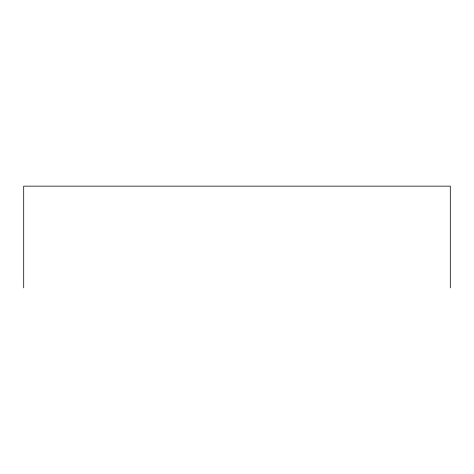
<?xml version="1.0" encoding="UTF-8"?>
<svg xmlns="http://www.w3.org/2000/svg" width="474" height="474" viewBox="0 0 474 474"><rect width="100%" height="100%" fill="white"/><g stroke="black" fill="none" stroke-linecap="round" stroke-linejoin="round"><path stroke-width="0.71" d="M450.3 287.854L450.3 186.146L23.7 186.146L23.7 287.854"/></g></svg>
